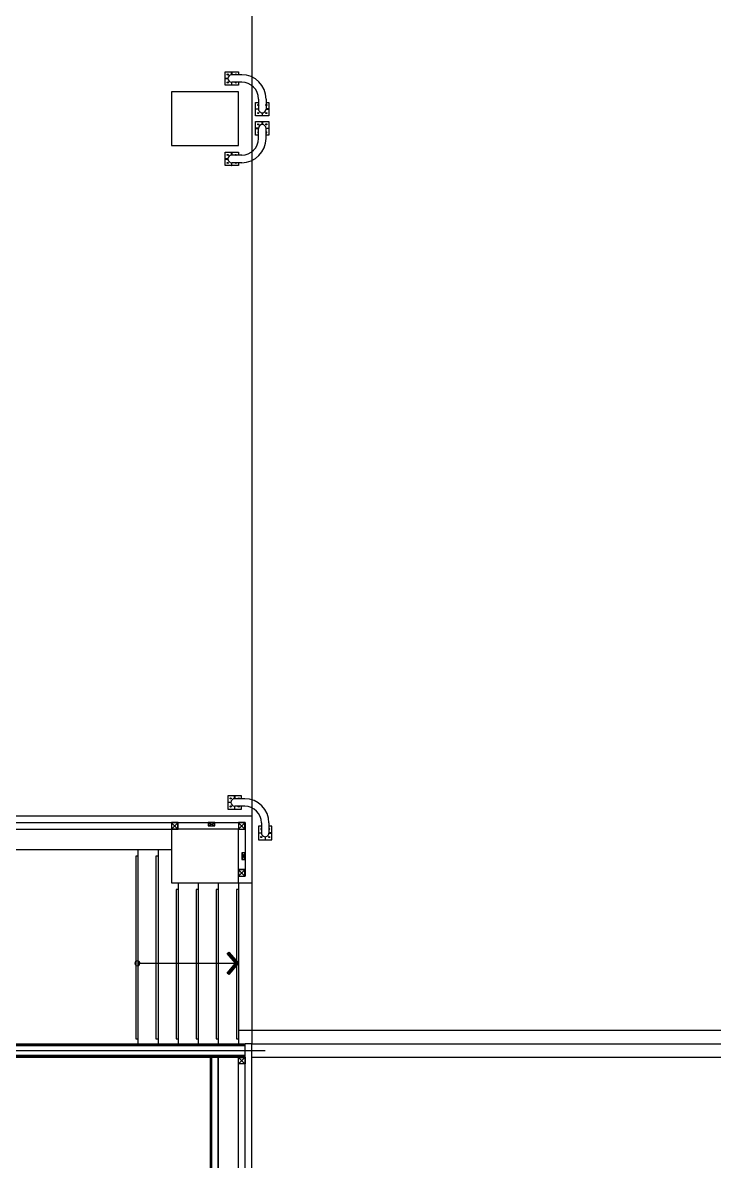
# Model space of a CAD drawing. Header units: millimetres. Extents: x 0 to 356400, y 0 to 68257.
# Drawn here: x 22247 to 22660, y 3416 to 4095 of the extents above; entities that cross this region are included whole.
import ezdxf

# ---------------------------------------------------------------- set-up
doc = ezdxf.new("R2010")
doc.units = ezdxf.units.MM
doc.header["$LTSCALE"] = 75
doc.layers.add('8', color=8, linetype='Continuous')

# ---------------------------------------------------------------- blocks, each defined once
blk = doc.blocks.new('G$C7369CDF7')
at = {"layer": '8'}
for p, q in [((97230, 58050), (97230, 73150)), ((97030, 58050), (97030, 72950)), ((96830, 72750), (96830, 57850)), ((97230, 58050), (97230, 58894)), ((82936, 58262), (83086, 58262)), ((82986, 58262), (82986, 58306)), ((82986, 58306), (83186, 58306)), ((83084, 58302), (83084, 58262)), ((83088, 58302), (83084, 58302)), ((83088, 58262), (83088, 58302)), ((83186, 58306), (83186, 58106)), ((83274, 58106), (83274, 58306)), ((83274, 58306), (83474, 58306)), ((83372, 58302), (83376, 58302)), ((83372, 58262), (83372, 58302)), ((83524, 58262), (83374, 58262)), ((83376, 58302), (83376, 58262)), ((83474, 58306), (83474, 58262)), ((93736, 58306), (93886, 58306)), ((93986, 58350), (93786, 58350)), ((93786, 58350), (93786, 58306)), ((93884, 58346), (93884, 58306)), ((93888, 58346), (93884, 58346)), ((93888, 58306), (93888, 58346)), ((93986, 58150), (93986, 58350)), ((82936, 58150), (83086, 58150)), ((82986, 58106), (82986, 58150)), ((83186, 58106), (82986, 58106)), ((83084, 58110), (83084, 58150)), ((83088, 58110), (83084, 58110)), ((83088, 58150), (83088, 58110)), ((83182, 58208), (83142, 58208)), ((83142, 58204), (83182, 58204)), ((83182, 58204), (83182, 58208)), ((83474, 58106), (83274, 58106)), ((83278, 58204), (83278, 58208)), ((83278, 58208), (83318, 58208)), ((83318, 58204), (83278, 58204)), ((83372, 58150), (83372, 58110)), ((83372, 58110), (83376, 58110)), ((83524, 58150), (83374, 58150)), ((83376, 58110), (83376, 58150)), ((83474, 58150), (83474, 58106)), ((93736, 58194), (93886, 58194)), ((93786, 58194), (93786, 58150)), ((93786, 58150), (93986, 58150)), ((93884, 58154), (93884, 58194)), ((93888, 58154), (93884, 58154)), ((93888, 58194), (93888, 58154)), ((93982, 58252), (93942, 58252)), ((93942, 58248), (93982, 58248)), ((93982, 58248), (93982, 58252)), ((97130, 44950), (97130, 58250)), ((21630, 58050), (97030, 58050)), ((93374, 57944), (93374, 57794)), ((93486, 57944), (93486, 57794)), ((93630, 57450), (93630, 58050)), ((93630, 58050), (94630, 58050)), ((93730, 57450), (93730, 57950)), ((93730, 57950), (94530, 57950)), ((93830, 57950), (93730, 57950)), ((93730, 57950), (93730, 57850)), ((93733, 57852), (93828, 57948)), ((93733, 57948), (93828, 57852)), ((93828, 57948), (93733, 57948)), ((93733, 57948), (93733, 57852)), ((93828, 57852), (93828, 57948)), ((93830, 57850), (93830, 57950)), ((94280, 57950, -103000), (94180, 57950, -103000)), ((94180, 57950, -103000), (94180, 57900, -103000)), ((94183, 57902, -103000), (94278, 57948, -103000)), ((94183, 57948, -103000), (94278, 57902, -103000)), ((94278, 57948, -103000), (94183, 57948, -103000)), ((94183, 57948, -103000), (94183, 57902, -103000)), ((94278, 57902, -103000), (94278, 57948, -103000)), ((94280, 57900, -103000), (94280, 57950, -103000)), ((94530, 57950), (94430, 57950)), ((94430, 57950), (94430, 57850)), ((94433, 57852), (94528, 57948)), ((94433, 57948), (94528, 57852)), ((94528, 57948), (94433, 57948)), ((94433, 57948), (94433, 57852)), ((94528, 57852), (94528, 57948)), ((94530, 57850), (94530, 57950)), ((94630, 57850), (94630, 58050)), ((97030, 58050), (97030, 57950)), ((97130, 58050), (97030, 58050)), ((97030, 48850), (97030, 57950)), ((97130, 57950), (97030, 57950)), ((97043, 48863), (97043, 57950)), ((97055, 48875), (97055, 57950)), ((105230, 58050), (97130, 58050)), ((99980, 57950), (97130, 57950)), ((97205, 57950), (97205, 48875)), ((97218, 57950), (97218, 48863)), ((97230, 48850), (97230, 57950)), ((97230, 57850), (97230, 57950)), ((97230, 57950), (97330, 57950)), ((97328, 57852), (97233, 57948)), ((97328, 57948), (97233, 57852)), ((97233, 57852), (97233, 57948)), ((97233, 57948), (97328, 57948)), ((97328, 57948), (97328, 57852)), ((97330, 57950), (97330, 57850)), ((82530, 57650), (82530, 57850)), ((82530, 57850), (82574, 57850)), ((82534, 57752), (82574, 57752)), ((82534, 57748), (82534, 57752)), ((82574, 57748), (82534, 57748)), ((82574, 57900), (82574, 57750)), ((82686, 57900), (82686, 57750)), ((82686, 57850), (82730, 57850)), ((82726, 57752), (82686, 57752)), ((82686, 57748), (82726, 57748)), ((82726, 57748), (82726, 57752)), ((82730, 57850), (82730, 57650)), ((83630, 57850), (82830, 57850)), ((82830, 57850), (82830, 56850)), ((83630, 56850), (83630, 57850)), ((83730, 57650), (83730, 57850)), ((83730, 57850), (83774, 57850)), ((83734, 57748), (83734, 57752)), ((83734, 57752), (83774, 57752)), ((83774, 57748), (83734, 57748)), ((83774, 57900), (83774, 57750)), ((83886, 57900), (83886, 57750)), ((83886, 57850), (83930, 57850)), ((83926, 57752), (83886, 57752)), ((83886, 57748), (83926, 57748)), ((83926, 57748), (83926, 57752)), ((83930, 57850), (83930, 57650)), ((93374, 57894), (93330, 57894)), ((93330, 57894), (93330, 57694)), ((93334, 57796), (93374, 57796)), ((93334, 57792), (93334, 57796)), ((93374, 57792), (93334, 57792)), ((93530, 57894), (93486, 57894)), ((93526, 57796), (93486, 57796)), ((93486, 57792), (93526, 57792)), ((93526, 57792), (93526, 57796)), ((93530, 57694), (93530, 57894)), ((93730, 57850), (93830, 57850)), ((93733, 57852), (93828, 57852)), ((94630, 57850), (93830, 57850)), ((93830, 57850), (93830, 56850)), ((94180, 57900, -103000), (94280, 57900, -103000)), ((94183, 57902, -103000), (94278, 57902, -103000)), ((94430, 57850), (94530, 57850)), ((94433, 57852), (94528, 57852)), ((94630, 57850), (97030, 57850)), ((94630, 56850), (94630, 57850)), ((94730, 57850), (94730, 57820)), ((94730, 57820), (96955, 57820)), ((95662, 57708), (95830, 57850)), ((95830, 57806), (95684, 57683)), ((95830, 56350), (95830, 57850)), ((95830, 57850), (95998, 57708)), ((95976, 57683), (95830, 57806)), ((96955, 57820), (96955, 57850)), ((104830, 57850), (97230, 57850)), ((97330, 57850), (97230, 57850)), ((97328, 57852), (97233, 57852)), ((82730, 57650), (82530, 57650)), ((82628, 57654), (82628, 57694)), ((82632, 57654), (82628, 57654)), ((82632, 57694), (82632, 57654)), ((83930, 57650), (83730, 57650)), ((83828, 57694), (83828, 57654)), ((83828, 57654), (83832, 57654)), ((83832, 57654), (83832, 57694)), ((93330, 57694), (93530, 57694)), ((93428, 57698), (93428, 57738)), ((93432, 57698), (93428, 57698)), ((93432, 57738), (93432, 57698)), ((95684, 57683), (95662, 57708)), ((95998, 57708), (95976, 57683)), ((93630, 50473), (93630, 57450)), ((93780, 57500, -103000), (93730, 57500, -103000)), ((93730, 57500, -103000), (93730, 57400, -103000)), ((93730, 50473), (93730, 57450)), ((93778, 57402, -103000), (93733, 57498, -103000)), ((93733, 57402, -103000), (93778, 57498, -103000)), ((93778, 57498, -103000), (93733, 57498, -103000)), ((93733, 57498, -103000), (93733, 57402, -103000)), ((93778, 57402, -103000), (93778, 57498, -103000)), ((93780, 57400, -103000), (93780, 57500, -103000)), ((94630, 57550), (97030, 57550)), ((94730, 57550), (94730, 57520)), ((94730, 57520), (96955, 57520)), ((96955, 57520), (96955, 57550)), ((104830, 57550), (97230, 57550)), ((97230, 57550), (99905, 57550)), ((97230, 57450), (99980, 57450)), ((97230, 57440), (99990, 57440)), ((97230, 57430), (100000, 57430)), ((93730, 57400, -103000), (93780, 57400, -103000)), ((93733, 57402, -103000), (93778, 57402, -103000)), ((94630, 57250), (97030, 57250)), ((94730, 57250), (94730, 57220)), ((96955, 57220), (96955, 57250)), ((94730, 57220), (96955, 57220)), ((93830, 56950), (93730, 56950)), ((93730, 56950), (93730, 56850)), ((93733, 56852), (93828, 56948)), ((93733, 56948), (93828, 56852)), ((93828, 56948), (93733, 56948)), ((93733, 56948), (93733, 56852)), ((93828, 56852), (93828, 56948)), ((93830, 56850), (93830, 56950)), ((94630, 56950), (97030, 56950)), ((94730, 56950), (94730, 56920)), ((94730, 56920), (96955, 56920)), ((96955, 56920), (96955, 56950)), ((82830, 56850), (83630, 56850)), ((93730, 56850), (93830, 56850)), ((93733, 56852), (93828, 56852)), ((93830, 45550), (93830, 56850)), ((93830, 56850), (94630, 56850)), ((94130, 45550), (94130, 56850)), ((94130, 56650), (97030, 56650)), ((94230, 56650), (94230, 56620)), ((94230, 56620), (96955, 56620)), ((96955, 56620), (96955, 56650)), ((94130, 56350), (97030, 56350)), ((94230, 56350), (94230, 56320)), ((94230, 56320), (96955, 56320)), ((96955, 56320), (96955, 56350))]:
    blk.add_line(p, q, dxfattribs=at)
for centre in [(83026, 58266), (83146, 58266), (83314, 58266), (93946, 58310), (83026, 58146), (83146, 58146), (83314, 58146), (93946, 58190), (83770, 57810), (83890, 57810), (93370, 57854), (93490, 57854), (82570, 57690), (82690, 57690), (83770, 57690), (83890, 57690), (93370, 57734), (93490, 57734)]:
    blk.add_circle(centre, 8, dxfattribs=at)
for centre, radius, start, end in [((82936, 57900), 362, 90, 180), ((83086, 58206), 56, 270, 90), ((83374, 58206), 56, 90, 270), ((83434, 58266), 8, 330, 210), ((83524, 57900), 362, 0, 90), ((93736, 57944), 362, 90, 180), ((93826, 58310), 8, 330, 210), ((93886, 58250), 56, 270, 90), ((82936, 57900), 250, 90, 180), ((83434, 58146), 8, 150, 30), ((83524, 57900), 250, 0, 90), ((93736, 57944), 250, 90, 180), ((93826, 58190), 8, 150, 30), ((82570, 57810), 8, 60, 300), ((82630, 57750), 56, 180, 0), ((82690, 57810), 8, 240, 120), ((83830, 57750), 56, 180, 0), ((93430, 57794), 56, 180, 0), ((95830, 56343), 37.5, 90, 270), ((95830, 56343), 37.5, 270, 90)]:
    blk.add_arc(centre, radius, start, end, dxfattribs=at)
for points in [[(95830, 57806), (95830, 57850), (95684, 57683), (95662, 57708)], [(95976, 57683), (95998, 57708), (95830, 57806), (95830, 57850)]]:
    blk.add_solid(points, dxfattribs=at)

msp = doc.modelspace()

# ---------------------------------------------------------------- block references
at = {"xscale": 0.04000000000000001, "yscale": 0.04000000000000001, "zscale": 0.04000000000000001, "rotation": 270}
msp.add_blockref('G$C7369CDF7', (20062.17, 7367.09), dxfattribs=at)

doc.saveas('drawing.dxf')
